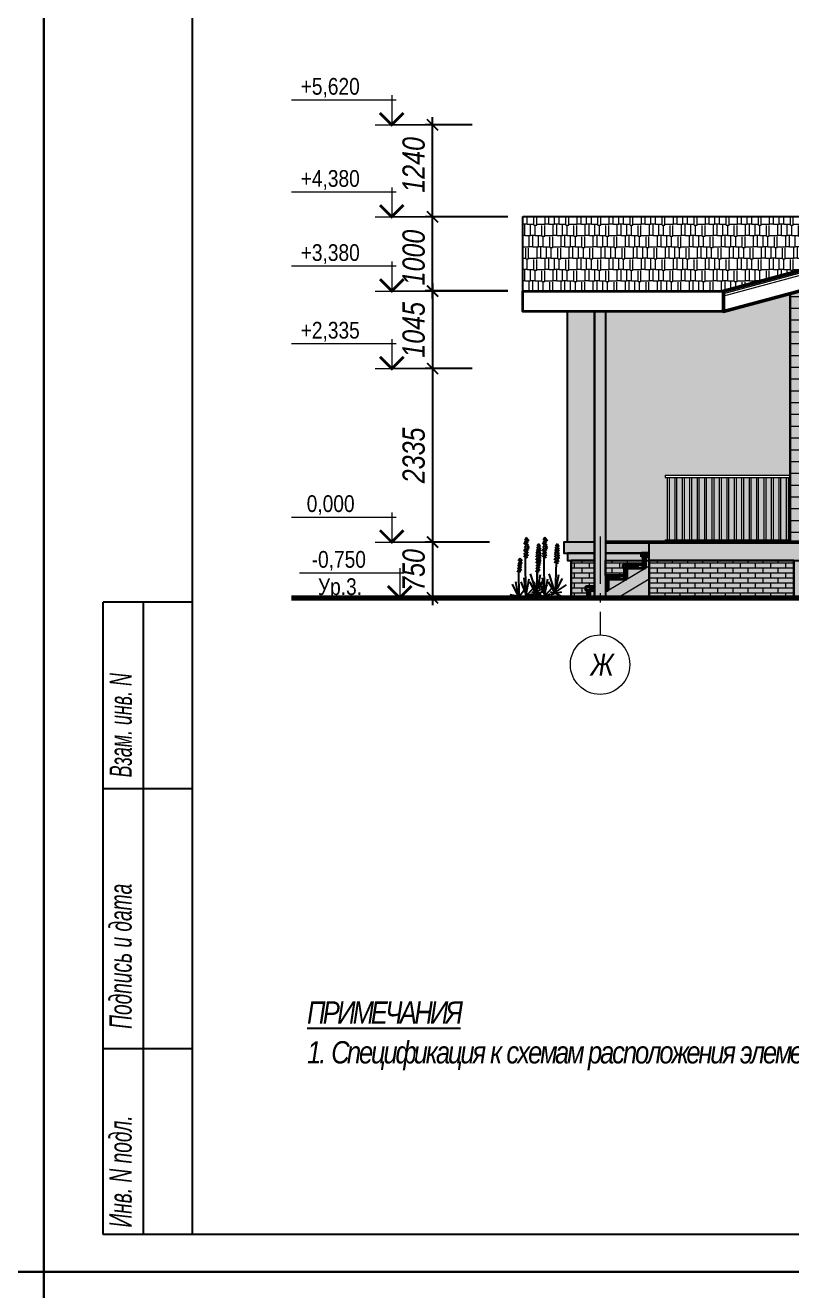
# Model space of a CAD drawing. Header units: millimetres. Extents: x 1582001 to 3303937, y 226471 to 491235.
# Drawn here: x 1623751 to 1634069, y 350400 to 367435 of the extents above; entities that cross this region are included whole.
import ezdxf
from ezdxf.enums import TextEntityAlignment as Align

# ---------------------------------------------------------------- set-up
doc = ezdxf.new("R2010")
doc.units = ezdxf.units.MM
doc.linetypes.add('CENTER', pattern=[50.8, 31.75, -6.35, 6.35, -6.35])
doc.layers.get('Defpoints').update_dxf_attribs({"color": 255, "lineweight": 30})
for name, color, linetype, lineweight in [('Интерьер - Лестница_Ном_пера__1', 7, 'Continuous', 13), ('Конструктивный - Несущий_Ном_пера__1', 7, 'Continuous', 13), ('Кровля', 232, 'Continuous', 25), ('Лестница', 74, 'Continuous', 25), ('Оболочка - Крыша_Ном_пера__1', 7, 'Continuous', 13), ('Оси', 251, 'CENTER', 9), ('Отметки', 123, 'Continuous', 18), ('Размеры', 7, 'Continuous', 18), ('Штриховки', 251, 'Continuous', 20)]:
    doc.layers.add(name, color=color, linetype=linetype, lineweight=lineweight)
doc.layers.add('Формуляр', color=138, linetype='Continuous')
doc.styles.add('-АР-', font='ARIALN.TTF', dxfattribs={"width": 0.98, "height": 300})
doc.styles.add('GOST 2.304', font='ARIALNI.TTF', dxfattribs={"width": 0.98, "height": 300})
doc.styles.add('style', font='ARIALNI.TTF', dxfattribs={"width": 0.98, "height": 300})
doc.styles.add('STYLE1', font='ARIALNI.TTF', dxfattribs={"height": 300})
doc.dimstyles.new('М100', dxfattribs={"dimtxt": 600, "dimasz": 150, "dimexe": 100, "dimexo": 200, "dimgap": 100, "dimtad": 1, "dimdec": 0, "dimtxsty": 'style', "dimblk": 'ARCHTICK', "dimcen": 150, "dimdle": 100, "dimclrt": 256, "dimadec": 0, "dimazin": 0, "dimtfac": 1, "dimtdec": 0, "dimtmove": 1, "dimatfit": 3, "dimldrblk": 'NONE', "dimfxl": 0, "dimarcsym": 0})
pattern_1 = [(0, (48217.465, -35615.726), (0, 67.7418), []), (90, (48217.46, -35615.73), (-101.6, 67.7418), [67.7418, -67.7418])]

# ---------------------------------------------------------------- blocks, each defined once
blk = doc.blocks.new('OTMETKA')
at = {"color": 0, "linetype": 'Continuous', "lineweight": -2}
for p, q in [((6, 5.3), (6, 0)), ((24, 4.5), (5.2, 4.5)), ((9, 0), (0, 0)), ((0, 0), (6, 0))]:
    blk.add_line(p, q, dxfattribs=at)
at = {"color": 0, "linetype": 'Continuous', "lineweight": -2, "const_width": 0.5}
blk.add_lwpolyline([(3.88, 2.12), (6, 0), (8.12, 2.12)], dxfattribs=at)
at = {"color": 0, "linetype": 'Continuous', "lineweight": -2, "style": '-АР-', "flags": 8}
blk.add_attdef('OTMETKA', text='', height=3, dxfattribs=at).set_placement((17, 4.5), align=Align.BOTTOM_CENTER)
blk.add_attdef('FLOOR', text='', height=3, dxfattribs=at).set_placement((17, 3.5), align=Align.TOP_CENTER)
blk = doc.blocks.new('_ArchTick')
at = {"color": 0, "linetype": 'ByBlock', "const_width": 0.15}
blk.add_lwpolyline([(-0.5, -0.5), (0.5, 0.5)], dxfattribs=at)
blk = doc.blocks.new('*D834')
at = {"layer": 'Defpoints', "color": 0, "lineweight": -3, "transparency": 16777216}
for p in [(1630199, 360478), (1629234, 359728), (1630199, 359728)]:
    blk.add_point(p, dxfattribs=at)
at = {"layer": 'Размеры', "color": 0, "lineweight": -2, "transparency": 16777216}
for p, q in [((1629999, 360478), (1629134, 360478)), ((1629234, 360578), (1629234, 359628)), ((1629999, 359728), (1629134, 359728))]:
    blk.add_line(p, q, dxfattribs=at)
at = {"layer": 'Размеры', "color": 0, "lineweight": -2, "transparency": 16777216, "xscale": 150, "yscale": 150, "zscale": 150}
for p, rotation in [((1629234, 360478), 90), ((1629234, 359728), 270)]:
    blk.add_blockref('_ArchTick', p, dxfattribs=dict(at, rotation=rotation))
at = {"layer": 'Размеры', "transparency": 16777216, "insert": (1628981, 360103), "char_height": 300, "attachment_point": 5, "rotation": 90, "style": 'style'}
blk.add_mtext('750', dxfattribs=at)
blk = doc.blocks.new('_None')
blk = doc.blocks.new('*U5')
at = {"color": 0, "linetype": 'Continuous', "lineweight": -2}
for p, q in [((6, 5.3), (6, 0)), ((24, 4.5), (5.2, 4.5)), ((9, 0), (0, 0)), ((0, 0), (6, 0))]:
    blk.add_line(p, q, dxfattribs=at)
at = {"color": 0, "linetype": 'Continuous', "lineweight": -2, "const_width": 0.5}
blk.add_lwpolyline([(3.88, 2.12), (6, 0), (8.12, 2.12)], dxfattribs=at)
at = {"color": 0, "linetype": 'Continuous', "lineweight": -2, "style": '-АР-', "flags": 8}
blk.add_attdef('OTMETKA', text='', height=3, dxfattribs=at).set_placement((17.03, 4.5), align=Align.BOTTOM_CENTER)
blk.add_attdef('FLOOR', text='', height=3, dxfattribs=at).set_placement((17, 3.5), align=Align.TOP_CENTER)
blk = doc.blocks.new('*D836')
at = {"layer": 'Defpoints', "color": 0, "lineweight": -3, "transparency": 16777216}
for p in [(1629234, 364856), (1630449, 364856), (1630449, 363856)]:
    blk.add_point(p, dxfattribs=at)
at = {"layer": 'Размеры', "color": 0, "lineweight": -2, "transparency": 16777216}
for p, q in [((1629234, 363756), (1629234, 364956)), ((1630249, 364856), (1629134, 364856)), ((1630249, 363856), (1629134, 363856))]:
    blk.add_line(p, q, dxfattribs=at)
at = {"layer": 'Размеры', "color": 0, "lineweight": -2, "transparency": 16777216, "xscale": 150, "yscale": 150, "zscale": 150}
for p, rotation in [((1629234, 364856), 90), ((1629234, 363856), 270)]:
    blk.add_blockref('_ArchTick', p, dxfattribs=dict(at, rotation=rotation))
at = {"layer": 'Размеры', "transparency": 16777216, "insert": (1628981, 364308), "char_height": 300, "attachment_point": 5, "rotation": 90, "style": 'style'}
blk.add_mtext('1000', dxfattribs=at)
blk = doc.blocks.new('*D837')
at = {"layer": 'Defpoints', "color": 0, "lineweight": -3, "transparency": 16777216}
for p in [(1630449, 363858), (1629234, 362813), (1629969, 362813)]:
    blk.add_point(p, dxfattribs=at)
at = {"layer": 'Размеры', "color": 0, "lineweight": -2, "transparency": 16777216}
for p, q in [((1629234, 363958), (1629234, 362713)), ((1630249, 363858), (1629134, 363858)), ((1629769, 362813), (1629134, 362813))]:
    blk.add_line(p, q, dxfattribs=at)
at = {"layer": 'Размеры', "color": 0, "lineweight": -2, "transparency": 16777216, "xscale": 150, "yscale": 150, "zscale": 150}
for p, rotation in [((1629234, 363858), 90), ((1629234, 362813), 270)]:
    blk.add_blockref('_ArchTick', p, dxfattribs=dict(at, rotation=rotation))
at = {"layer": 'Размеры', "transparency": 16777216, "insert": (1628981, 363335), "char_height": 300, "attachment_point": 5, "rotation": 90, "style": 'style'}
blk.add_mtext('1045', dxfattribs=at)
blk = doc.blocks.new('*D838')
at = {"layer": 'Defpoints', "color": 0, "lineweight": -3, "transparency": 16777216}
for p in [(1629234, 366096), (1629969, 366096), (1630269, 364856)]:
    blk.add_point(p, dxfattribs=at)
at = {"layer": 'Размеры', "color": 0, "lineweight": -2, "transparency": 16777216}
for p, q in [((1629769, 366096), (1629134, 366096)), ((1629234, 364756), (1629234, 366196)), ((1630069, 364856), (1629134, 364856))]:
    blk.add_line(p, q, dxfattribs=at)
at = {"layer": 'Размеры', "color": 0, "lineweight": -2, "transparency": 16777216, "xscale": 150, "yscale": 150, "zscale": 150}
for p, rotation in [((1629234, 366096), 90), ((1629234, 364856), 270)]:
    blk.add_blockref('_ArchTick', p, dxfattribs=dict(at, rotation=rotation))
at = {"layer": 'Размеры', "transparency": 16777216, "insert": (1628981, 365556), "char_height": 300, "attachment_point": 5, "rotation": 90, "style": 'style'}
blk.add_mtext('1240', dxfattribs=at)
blk = doc.blocks.new('*D839')
at = {"layer": 'Defpoints', "color": 0, "lineweight": -3, "transparency": 16777216}
for p in [(1629969, 362813), (1629234, 360478), (1630199, 360478)]:
    blk.add_point(p, dxfattribs=at)
at = {"layer": 'Размеры', "color": 0, "lineweight": -2, "transparency": 16777216}
for p, q in [((1629234, 362913), (1629234, 360378)), ((1629769, 362813), (1629134, 362813)), ((1629999, 360478), (1629134, 360478))]:
    blk.add_line(p, q, dxfattribs=at)
at = {"layer": 'Размеры', "color": 0, "lineweight": -2, "transparency": 16777216, "xscale": 150, "yscale": 150, "zscale": 150}
for p, rotation in [((1629234, 362813), 90), ((1629234, 360478), 270)]:
    blk.add_blockref('_ArchTick', p, dxfattribs=dict(at, rotation=rotation))
at = {"layer": 'Размеры', "transparency": 16777216, "insert": (1628981, 361645), "char_height": 300, "attachment_point": 5, "rotation": 90, "style": 'style'}
blk.add_mtext('2335', dxfattribs=at)
blk = doc.blocks.new('z_04')
at = {"color": 191, "linetype": 'Continuous'}
for p, q in [((-157, 302), (-126, 347)), ((-155, 340), (-131, 380)), ((-131, 380), (-108, 346)), ((-126, 347), (-103, 316)), ((0, 326), (42, 384)), ((3, 415), (38, 464)), ((6, 302), (41, 358)), ((7, 363), (47, 406)), ((13, 392), (39, 436)), ((38, 464), (60, 428)), ((39, 436), (62, 395)), ((41, 358), (64, 326)), ((42, 384), (63, 365)), ((47, 406), (71, 368)), ((-162, 210), (-120, 267)), ((-159, 177), (-119, 236)), ((-157, 240), (-125, 295)), ((-156, 278), (-126, 320)), ((-151, 135), (-120, 204)), ((-126, 320), (-97, 283)), ((-125, 295), (-95, 253)), ((-120, 267), (-93, 229)), ((-120, 204), (-88, 160)), ((-119, 236), (-92, 201)), ((13, 247), (43, 298)), ((14, 213), (42, 273)), ((15, 284), (42, 323)), ((20, 185), (48, 238)), ((42, 323), (73, 287)), ((42, 273), (74, 234)), ((43, 298), (66, 270)), ((48, 238), (70, 198)), ((89, 150), (119, 181)), ((119, 181), (148, 151)), ((-144, 108), (-116, 167)), ((-116, 167), (-91, 120)), ((95, 112), (119, 157)), ((102, 83), (128, 124)), ((103, 17), (139, 69)), ((105, 50), (133, 101)), ((116, -7), (140, 40)), ((119, 157), (138, 122)), ((128, 124), (149, 102)), ((133, 101), (154, 72)), ((139, 69), (153, 38)), ((140, 40), (159, -2))]:
    blk.add_line(p, q, dxfattribs=at)
at = {"color": 3, "linetype": 'Continuous'}
for p, q in [((44, -336), (47, 218)), ((-104, -295), (-118, 139)), ((136, -345), (140, 27)), ((-129, -228), (-202, -86)), ((-105, -277), (-153, -35)), ((-107, -290), (-19, -27)), ((-107, -289), (-10, -139)), ((38, -303), (-1, -91)), ((32, -322), (109, -134)), ((44, -295), (67, -80)), ((138, -339), (223, -165)), ((143, -329), (178, -134)), ((-92, -282), (-253, -173)), ((-104, -283), (-195, -331)), ((-109, -283), (-190, -265)), ((-91, -289), (-38, -272)), ((-86, -292), (-43, -307)), ((39, -323), (-67, -208)), ((30, -328), (-44, -363)), ((31, -328), (-36, -295)), ((125, -340), (56, -353)), ((128, -322), (70, -249)), ((137, -331), (256, -307)), ((137, -331), (207, -351)), ((131, -342), (177, -362))]:
    blk.add_line(p, q, dxfattribs=at)

msp = doc.modelspace()

# ---------------------------------------------------------------- hatches: boundary and pattern name
at = {"lineweight": 18, "ltscale": 100, "true_color": 0x4c2f26}
h = msp.add_hatch(dxfattribs=at)
h.set_pattern_fill('AR-RSHKE', color=29, scale=0.5, style=0)
h.set_pattern_definition([(0, (0, 95769.66), (323.85, 152.4), [76.2, -63.5, 88.9, -38.1, 114.3, -50.8]), (0, (76.2, 95776.01), (323.85, 152.4), [63.5, -241.3, 50.8, -76.2]), (0, (228.6, 95760.14), (323.85, 152.4), [38.1, -393.7]), (90, (0, 95769.66), (-107.95, 152.4), [146.05, -463.55]), (90, (76.2, 95769.66), (-107.95, 152.4), [142.875, -466.725]), (90, (139.7, 95769.66), (-107.95, 152.4), [133.35, -476.25]), (90, (228.6, 95760.14), (-107.95, 152.4), [146.05, -463.55]), (90, (266.7, 95760.14), (-107.95, 152.4), [146.05, -463.55]), (90, (381, 95769.66), (-107.95, 152.4), [139.7, -469.9])])
h.paths.add_polyline_path([(1630449.3, 364859.6), (1636889.3, 364859.6), (1633149.3, 363857.4), (1630449.3, 363857.4)])
at = {"lineweight": -3, "ltscale": 100, "true_color": 0xffe3c7}
h = msp.add_hatch(color=254, dxfattribs=at)
h.paths.add_polyline_path([(1634564.3, 363962.2), (1634414.3, 363922), (1634414.3, 360477.8), (1634564.3, 360477.8)])
h.paths.add_polyline_path([(1637514.3, 364537.8), (1636712.3, 364537.8), (1634564.3, 363962.2), (1634564.3, 361377.6), (1634869.6, 361377.6), (1634869.6, 362622.8), (1635919.1, 362622.8), (1635919.1, 361377.6), (1637514.3, 361377.6)])
h.paths.add_polyline_path([(1634414.3, 363922), (1634049.3, 363824.2), (1634049.3, 360477.8), (1634099.3, 360477.8), (1634324.3, 360477.8), (1634324.3, 361377.6), (1634414.3, 361377.6)])
h = msp.add_hatch(color=254, dxfattribs=at)
h.paths.add_polyline_path([(1631414.3, 363583.1), (1631049.3, 363583.1), (1631049.3, 360477.8), (1631414.3, 360477.8)])
h.paths.add_polyline_path([(1634049.3, 363824.2), (1633149.3, 363583.1), (1631564.3, 363583.1), (1631564.3, 360477.8), (1632364.3, 360477.8), (1632364.3, 360507.1), (1632394.8, 360507.1), (1632394.8, 361348.3), (1632364.3, 361348.3), (1632364.3, 361377.6), (1634049.3, 361377.6)])
msp.add_hatch(color=254, dxfattribs=at).paths.add_polyline_path([(1631564.3, 363583.1), (1631414.3, 363583.1), (1631414.3, 359727.8), (1631564.3, 359727.8), (1631564.3, 360027.3), (1631562, 360027.8), (1631564.3, 360027.8)])
h = msp.add_hatch(color=254, dxfattribs=at)
h.paths.add_polyline_path([(1633994.8, 361348.3), (1633919.8, 361348.3), (1633919.8, 360507.1), (1633994.8, 360507.1)])
h.paths.add_polyline_path([(1634049.3, 361348.3), (1634019.8, 361348.3), (1634019.8, 360507.1), (1634049.3, 360507.1)])
h.paths.add_polyline_path([(1633894.8, 361348.3), (1633819.8, 361348.3), (1633819.8, 360507.1), (1633894.8, 360507.1)])
h.paths.add_polyline_path([(1633794.8, 361348.3), (1633719.8, 361348.3), (1633719.8, 360507.1), (1633794.8, 360507.1)])
h.paths.add_polyline_path([(1633694.8, 361348.3), (1633619.8, 361348.3), (1633619.8, 360507.1), (1633694.8, 360507.1)])
h.paths.add_polyline_path([(1633594.8, 361348.3), (1633519.8, 361348.3), (1633519.8, 360507.1), (1633594.8, 360507.1)])
h.paths.add_polyline_path([(1633494.8, 361348.3), (1633419.8, 361348.3), (1633419.8, 360507.1), (1633494.8, 360507.1)])
h.paths.add_polyline_path([(1633394.8, 361348.3), (1633319.8, 361348.3), (1633319.8, 360507.1), (1633394.8, 360507.1)])
h.paths.add_polyline_path([(1633294.8, 361348.3), (1633219.8, 361348.3), (1633219.8, 360507.1), (1633294.8, 360507.1)])
h.paths.add_polyline_path([(1633194.8, 361348.3), (1633119.8, 361348.3), (1633119.8, 360507.1), (1633194.8, 360507.1)])
h.paths.add_polyline_path([(1633094.8, 361348.3), (1633019.8, 361348.3), (1633019.8, 360507.1), (1633094.8, 360507.1)])
h.paths.add_polyline_path([(1632994.8, 361348.3), (1632919.8, 361348.3), (1632919.8, 360507.1), (1632994.8, 360507.1)])
h.paths.add_polyline_path([(1632894.8, 361348.3), (1632819.8, 361348.3), (1632819.8, 360507.1), (1632894.8, 360507.1)])
h.paths.add_polyline_path([(1632794.8, 361348.3), (1632719.8, 361348.3), (1632719.8, 360507.1), (1632794.8, 360507.1)])
h.paths.add_polyline_path([(1632694.8, 361348.3), (1632619.8, 361348.3), (1632619.8, 360507.1), (1632694.8, 360507.1)])
h.paths.add_polyline_path([(1632594.8, 361348.3), (1632519.8, 361348.3), (1632519.8, 360507.1), (1632594.8, 360507.1)])
h.paths.add_polyline_path([(1632494.8, 361348.3), (1632419.8, 361348.3), (1632419.8, 360507.1), (1632494.8, 360507.1)])
at = {"lineweight": -3, "ltscale": 100, "true_color": 0xb83205}
h = msp.add_hatch(color=22, dxfattribs=at)
h.paths.add_polyline_path([(1631414.3, 360477.8), (1631049.3, 360477.8), (1630999.3, 360477.8), (1630999.3, 360327.8), (1631414.3, 360327.8)])
h.paths.add_polyline_path([(1631414.3, 360327.8), (1631049.3, 360327.8), (1631049.3, 360227.8), (1631414.3, 360227.8)])
h.paths.add_polyline_path([(1631414.3, 360227.8), (1631099.3, 360227.8), (1631099.3, 359727.8), (1631319.3, 359727.8), (1631319.3, 359827.8), (1631299.3, 359827.8), (1631299.3, 359877.8), (1631414.3, 359877.8)])
h.paths.add_polyline_path([(1631799.3, 360177.8), (1632069.3, 360177.8), (1632069.3, 360227.8), (1631564.3, 360227.8), (1631564.3, 360027.8), (1631819.3, 360027.8), (1631819.3, 360127.8), (1631799.3, 360127.8)])
h.paths.add_polyline_path([(1632069.3, 360277.8), (1632049.3, 360277.8), (1632049.3, 360327.8), (1631564.3, 360327.8), (1631564.3, 360227.8), (1632069.3, 360227.8)])
h.paths.add_polyline_path([(1632149.3, 360477.8), (1631564.3, 360477.8), (1631564.3, 360327.8), (1632149.3, 360327.8)])
h.paths.add_polyline_path([(1632149.3, 360157.8), (1631564.3, 359806.8), (1631564.3, 359727.8), (1631724.2, 359727.8), (1632149.3, 359982.8)])
h.paths.add_polyline_path([(1632149.3, 359982.8), (1631724.2, 359727.8), (1632149.3, 359727.8)], flags=17)
h.paths.add_polyline_path([(1634099.3, 360227.8), (1632149.3, 360227.8), (1632149.3, 359727.8), (1634099.3, 359727.8)])
h.paths.add_polyline_path([(1634099.3, 360477.8), (1632149.3, 360477.8), (1632149.3, 360227.8), (1634099.3, 360227.8)])
h.paths.add_polyline_path([(1634414.3, 360227.8), (1634099.3, 360227.8), (1634099.3, 359727.8), (1634414.3, 359727.8)])
h.paths.add_polyline_path([(1634489.3, 360327.8), (1634099.3, 360327.8), (1634099.3, 360227.8), (1634414.3, 360227.8), (1634489.3, 360227.8)])
h.paths.add_polyline_path([(1634489.3, 360477.8), (1634099.3, 360477.8), (1634099.3, 360327.8), (1634489.3, 360327.8)])
h.paths.add_polyline_path([(1639289.3, 360477.8), (1634489.3, 360477.8), (1634489.3, 360327.8), (1639289.3, 360327.8)])
h.paths.add_polyline_path([(1639289.3, 360327.8), (1634489.3, 360327.8), (1634489.3, 360227.8), (1639289.3, 360227.8)])
h.paths.add_polyline_path([(1637514.3, 360227.8), (1634564.3, 360227.8), (1634564.3, 359727.8), (1637514.3, 359727.8)])
h.paths.add_polyline_path([(1634564.3, 360227.8), (1634489.3, 360227.8), (1634489.3, 359727.8), (1634564.3, 359727.8)])
h.paths.add_polyline_path([(1634489.3, 360227.8), (1634414.3, 360227.8), (1634414.3, 359727.8), (1634489.3, 359727.8)])
h.paths.add_polyline_path([(1637664.3, 360227.8), (1637514.3, 360227.8), (1637514.3, 359727.8), (1637664.3, 359727.8)])
h.paths.add_polyline_path([(1639289.3, 360227.8), (1637664.3, 360227.8), (1637664.3, 359727.8), (1639289.3, 359727.8)])
h = msp.add_hatch(color=22, dxfattribs=at)
h.paths.add_polyline_path([(1631414.3, 359827.8), (1631349.3, 359827.8), (1631349.3, 359727.8), (1631414.3, 359727.8)])
h.paths.add_polyline_path([(1631599.3, 359827.8), (1631564.3, 359827.8), (1631564.3, 359806.8)])
h.paths.add_polyline_path([(1631849.3, 359977.8), (1631599.3, 359977.8), (1631599.3, 359827.8)])
h.paths.add_polyline_path([(1632099.3, 360127.8), (1631849.3, 360127.8), (1631849.3, 359977.8)])
h.paths.add_polyline_path([(1632149.3, 360227.8), (1632099.3, 360227.8), (1632099.3, 360127.8), (1632149.3, 360157.8)])
h.paths.add_polyline_path([(1632149.3, 360277.8), (1632099.3, 360277.8), (1632099.3, 360227.8), (1632149.3, 360227.8)])
at = {"layer": 'Конструктивный - Несущий_Ном_пера__1', "linetype": 'Continuous', "lineweight": 18, "true_color": 0x4c2f26}
h = msp.add_hatch(dxfattribs=at)
h.set_pattern_fill('ANSI31', color=29, scale=50, angle=315, style=0)
h.set_pattern_definition([(0, (0, 96926.34), (4e-14, 158.75), [])])
h.paths.add_polyline_path([(1634414.3, 363922), (1634049.3, 363824.2), (1634049.3, 360477.8), (1634324.3, 360477.8), (1634324.3, 361377.6), (1634414.3, 361377.6)])
h.paths.add_polyline_path([(1641039.3, 364537.8), (1637664.3, 364537.8), (1637664.3, 361377.6), (1639037.8, 361377.6), (1639037.8, 361348.3), (1639005.9, 361348.3), (1639005.9, 360507.1), (1639037.8, 360507.1), (1639037.8, 360477.8), (1639974.3, 360477.8), (1639974.3, 362942.8), (1641024.3, 362942.8), (1641024.3, 360552.8), (1641039.3, 360552.8)])
h.paths.add_polyline_path([(1637514.3, 364537.8), (1636712.3, 364537.8), (1634564.3, 363962.2), (1634564.3, 361377.6), (1634869.6, 361377.6), (1634869.6, 362622.8), (1635919.1, 362622.8), (1635919.1, 361377.6), (1637514.3, 361377.6)])
h = msp.add_hatch(dxfattribs=at)
h.set_pattern_fill('AR-BRSTD', color=29, style=0)
h.set_pattern_definition(pattern_1)
h.paths.add_polyline_path([(1631099.3, 360227.8), (1631099.3, 359727.8), (1631319.3, 359727.8), (1631319.3, 359827.8), (1631299.3, 359827.8), (1631299.3, 359877.8), (1631414.3, 359877.8), (1631414.3, 360227.8)])
h = msp.add_hatch(dxfattribs=at)
h.set_pattern_fill('AR-BRSTD', color=29, style=0)
h.set_pattern_definition(pattern_1)
h.paths.add_polyline_path([(1631564.3, 360227.8), (1632069.3, 360227.8), (1632069.3, 360177.8), (1631799.3, 360177.8), (1631799.3, 360127.8), (1631819.3, 360127.8), (1631819.3, 360027.8), (1631564.3, 360027.8)])
h = msp.add_hatch(dxfattribs=at)
h.set_pattern_fill('AR-BRSTD', color=29, style=0)
h.set_pattern_definition(pattern_1)
h.paths.add_polyline_path([(1632149.3, 359727.8), (1634099.3, 359727.8), (1634099.3, 360227.8), (1632149.3, 360227.8)])

# ---------------------------------------------------------------- linework, layer by layer
at = {"lineweight": 30}
for points in [[(1634049.3, 363824.2), (1636712.3, 364537.8)], [(1639289.3, 360477.8), (1634049.3, 360477.8), (1634049.3, 363824.2)]]:
    msp.add_lwpolyline(points, dxfattribs=at)
for points in [[(1631049.3, 360477.8), (1631049.3, 363583.1), (1633149.3, 363583.1), (1634049.3, 363824.2), (1634049.3, 360477.8), (1631564.3, 360477.8)], [(1631414.3, 360477.8), (1631049.3, 360477.8)], [(1631414.3, 360327.8), (1631049.3, 360327.8), (1631049.3, 360227.8), (1631414.3, 360227.8)], [(1632149.3, 360327.8), (1631564.3, 360327.8)], [(1632149.3, 360227.8), (1634099.3, 360227.8), (1634099.3, 359727.8), (1631099.3, 359727.8), (1631099.3, 360227.8), (1631414.3, 360227.8)], [(1632149.3, 360227.8), (1639289.3, 360227.8)]]:
    msp.add_lwpolyline(points)
at = {"color": 0, "lineweight": -3, "ltscale": 100}
for points in [[(1631414.3, 363583.1), (1631414.3, 359727.8)], [(1631564.3, 363583.1), (1631564.3, 359727.8)], [(1632149.3, 359727.8), (1632149.3, 360477.8), (1634099.3, 360477.8)], [(1632099.3, 360227.8), (1632149.3, 360227.8)]]:
    msp.add_lwpolyline(points, dxfattribs=at)
at = {"lineweight": -3, "ltscale": 100}
msp.add_lwpolyline([(1631414.3, 363583.1), (1631564.3, 363583.1), (1631564.3, 359727.8), (1631414.3, 359727.8)], close=True, dxfattribs=at)
at = {"color": 0, "lineweight": -3, "ltscale": 100}
for points in [[(1631099.3, 360227.8), (1631099.3, 359727.8), (1631319.3, 359727.8), (1631319.3, 359827.8), (1631299.3, 359827.8), (1631299.3, 359877.8), (1631414.3, 359877.8), (1631414.3, 360227.8)], [(1631564.3, 360227.8), (1632069.3, 360227.8), (1632069.3, 360177.8), (1631799.3, 360177.8), (1631799.3, 360127.8), (1631819.3, 360127.8), (1631819.3, 360027.8), (1631564.3, 360027.8)], [(1632149.3, 359727.8), (1634099.3, 359727.8), (1634099.3, 360227.8), (1632149.3, 360227.8)]]:
    msp.add_lwpolyline(points, close=True, dxfattribs=at)
at = {"color": 255, "lineweight": -3, "ltscale": 100}
msp.add_lwpolyline([(1631564.3, 360227.8), (1632069.3, 360227.8)], dxfattribs=at)
at = {"layer": 'Интерьер - Лестница_Ном_пера__1', "linetype": 'Continuous', "lineweight": 40}
for p, q in [((1632149.3, 360327.8), (1632049.3, 360327.8)), ((1632049.3, 360277.8), (1632049.3, 360327.8)), ((1632069.3, 360177.8), (1631799.3, 360177.8)), ((1631799.3, 360127.8), (1631799.3, 360177.8)), ((1631849.3, 360127.8), (1631799.3, 360127.8)), ((1631819.3, 359977.8), (1631819.3, 360127.8)), ((1631849.3, 359977.8), (1631849.3, 360127.8)), ((1631849.3, 360127.8), (1632099.3, 360127.8)), ((1632099.3, 360277.8), (1632049.3, 360277.8)), ((1632069.3, 360127.8), (1632069.3, 360277.8)), ((1632099.3, 360127.8), (1632099.3, 360277.8)), ((1632099.3, 360277.8), (1632149.3, 360277.8)), ((1631819.3, 360027.8), (1631562, 360027.8)), ((1631599.3, 359977.8), (1631564.3, 359977.8)), ((1631569.3, 359827.8), (1631569.3, 359977.8)), ((1631599.3, 359827.8), (1631599.3, 359977.8)), ((1631599.3, 359977.8), (1631849.3, 359977.8)), ((1631414.3, 359877.8), (1631299.3, 359877.8)), ((1631299.3, 359827.8), (1631299.3, 359877.8)), ((1631349.3, 359827.8), (1631299.3, 359827.8)), ((1631319.3, 359727.8), (1631319.3, 359827.8)), ((1631349.3, 359727.8), (1631349.3, 359827.8)), ((1631349.3, 359827.8), (1631414.3, 359827.8)), ((1631349.3, 359827.8), (1631349.3, 359727.8)), ((1631349.3, 359727.8), (1631349.3, 359817.8)), ((1631569.3, 359877.8), (1631564.3, 359877.8)), ((1631564.3, 359827.8), (1631599.3, 359827.8))]:
    msp.add_line(p, q, dxfattribs=at)
at = {"layer": 'Интерьер - Лестница_Ном_пера__1', "linetype": 'Continuous', "lineweight": 80}
msp.add_line((1627334.4, 359727.8), (1651689.8, 359727.8), dxfattribs=at)
at = {"layer": 'Конструктивный - Несущий_Ном_пера__1', "color": 24, "linetype": 'Continuous'}
for p, q in [((1632364.3, 361377.6), (1634049.3, 361377.6)), ((1632364.3, 361377.6), (1634049.3, 361377.6)), ((1632364.3, 361348.3), (1634049.3, 361348.3)), ((1632394.8, 361348.3), (1632394.8, 360507.1)), ((1632419.8, 361348.3), (1632419.8, 360507.1)), ((1632494.8, 361348.3), (1632494.8, 360507.1)), ((1632519.8, 361348.3), (1632519.8, 360507.1)), ((1632594.8, 361348.3), (1632594.8, 360507.1)), ((1632619.8, 361348.3), (1632619.8, 360507.1)), ((1632694.8, 361348.3), (1632694.8, 360507.1)), ((1632719.8, 361348.3), (1632719.8, 360507.1)), ((1632794.8, 361348.3), (1632794.8, 360507.1)), ((1632819.8, 361348.3), (1632819.8, 360507.1)), ((1632894.8, 361348.3), (1632894.8, 360507.1)), ((1632919.8, 361348.3), (1632919.8, 360507.1)), ((1632994.8, 361348.3), (1632994.8, 360507.1)), ((1633019.8, 361348.3), (1633019.8, 360507.1)), ((1633094.8, 361348.3), (1633094.8, 360507.1)), ((1633119.8, 361348.3), (1633119.8, 360507.1)), ((1633194.8, 361348.3), (1633194.8, 360507.1)), ((1633219.8, 361348.3), (1633219.8, 360507.1)), ((1633294.8, 361348.3), (1633294.8, 360507.1)), ((1633319.8, 361348.3), (1633319.8, 360507.1)), ((1633394.8, 361348.3), (1633394.8, 360507.1)), ((1633419.8, 361348.3), (1633419.8, 360507.1)), ((1633494.8, 361348.3), (1633494.8, 360507.1)), ((1633519.8, 361348.3), (1633519.8, 360507.1)), ((1633594.8, 361348.3), (1633594.8, 360507.1)), ((1633619.8, 361348.3), (1633619.8, 360507.1)), ((1633694.8, 361348.3), (1633694.8, 360507.1)), ((1633719.8, 361348.3), (1633719.8, 360507.1)), ((1633794.8, 361348.3), (1633794.8, 360507.1)), ((1633819.8, 361348.3), (1633819.8, 360507.1)), ((1633894.8, 361348.3), (1633894.8, 360507.1)), ((1633919.8, 361348.3), (1633919.8, 360507.1)), ((1633994.8, 361348.3), (1633994.8, 360507.1)), ((1634019.8, 361348.3), (1634019.8, 360507.1)), ((1632364.3, 360507.1), (1634049.3, 360507.1)), ((1631564.3, 359806.8), (1632149.3, 360157.8))]:
    msp.add_line(p, q, dxfattribs=at)
for points in [[(1632364.3, 361377.6), (1632364.3, 361348.3)], [(1632364.3, 360507.1), (1632364.3, 360477.8)], [(1631724.2, 359727.8), (1632149.3, 359982.8)]]:
    msp.add_lwpolyline(points, dxfattribs=at)
at = {"layer": 'Кровля', "color": 0, "lineweight": 50}
msp.add_line((1640989.3, 360477.8), (1631564.3, 360477.8), dxfattribs=at)
msp.add_lwpolyline([(1650429.3, 362828.5), (1639869.3, 365658), (1633149.3, 363857.4), (1633149.3, 363583.1), (1639869.3, 365383.7), (1650429.3, 362554.2), (1650429.3, 362828.5)], dxfattribs=at)
at = {"layer": 'Кровля', "color": 0}
msp.add_lwpolyline([(1630449.3, 364859.6), (1636889.3, 364859.6), (1633149.3, 363857.4), (1633149.3, 363857.4), (1633149.3, 363857.4), (1633149.3, 363857.4), (1630449.3, 363857.4), (1630449.3, 364859.6)], dxfattribs=at)
at = {"layer": 'Кровля', "color": 0, "lineweight": 35}
msp.add_lwpolyline([(1630449.3, 363857.4), (1633149.3, 363857.4), (1633149.3, 363583.1), (1630449.3, 363583.1)], close=True, dxfattribs=at)
at = {"layer": 'Лестница'}
for points in [[(1631414.3, 360477.8), (1630999.3, 360477.8), (1630999.3, 360327.8), (1631414.3, 360327.8)], [(1631564.3, 360327.8), (1632149.3, 360327.8)]]:
    msp.add_lwpolyline(points, dxfattribs=at)
at = {"layer": 'Оболочка - Крыша_Ном_пера__1', "linetype": 'Continuous'}
for p, q in [((1639869.3, 365622.4), (1633149.3, 363821)), ((1639869.3, 365591.3), (1633149.3, 363790))]:
    msp.add_line(p, q, dxfattribs=at)
at = {"layer": 'Оси', "ltscale": 20}
msp.add_line((1631489.3, 360552.8), (1631489.3, 359227.8), dxfattribs=at)
at = {"layer": 'Оси', "linetype": 'Continuous', "ltscale": 100}
msp.add_circle((1631489.3, 358827.8), 400, dxfattribs=at)
msp.add_circle((1631489.3, 358827.8), 400, dxfattribs=at)
at = {"layer": 'Формуляр'}
for p, q in [((1624800.8, 351154.9), (1624800.8, 359667.1)), ((1626000.8, 359667.1), (1624800.8, 359667.1)), ((1625340.2, 351154.9), (1625340.2, 359667.1)), ((1626000.8, 357154.9), (1624800.8, 357154.9)), ((1626000.8, 353654.9), (1624800.8, 353654.9)), ((1626000.8, 353654.9), (1624800.8, 353654.9)), ((1626000.8, 351154.9), (1624800.8, 351154.9))]:
    msp.add_line(p, q, dxfattribs=at)
at = {"layer": 'Формуляр', "color": 0}
for points in [[(1582000.9, 380354.9), (1624000.8, 380354.9), (1624000.8, 350654.9), (1582000.9, 350654.9)], [(1624000.8, 380354.9), (1666000.8, 380354.9), (1666000.8, 350654.9), (1624000.8, 350654.9)], [(1626000.8, 351154.9), (1626000.8, 379844.8), (1665500.8, 379844.8), (1665500.8, 351154.9)], [(1582000.9, 350654.9), (1624000.8, 350654.9), (1624000.8, 320955), (1582000.9, 320955)], [(1624000.8, 350654.9), (1666000.8, 350654.9), (1666000.8, 320955), (1624000.8, 320955)]]:
    msp.add_lwpolyline(points, close=True, dxfattribs=at)
at = {"layer": 'Штриховки', "ltscale": 100}
for points in [[(1632149.3, 360296.3), (1632134.3, 360297.3), (1632092.4, 360299.8), (1632057.5, 360290.9), (1632049.3, 360290.9)], [(1632062, 360327.8), (1632149.3, 360309.8)], [(1632121.7, 360327.8), (1632149.3, 360323.6)], [(1631812, 360177.8), (1631911, 360157.4), (1631956.1, 360159.3), (1632008.7, 360153.6), (1631989.7, 360146), (1631958, 360147.3), (1631925.6, 360144.7), (1631884.3, 360147.3), (1631842.4, 360149.8), (1631807.5, 360140.9), (1631799.3, 360140.9)], [(1631823.8, 360127.8), (1631834.6, 360106.3), (1631831.3, 360095.1), (1631834.4, 360074.6), (1631835.4, 360060.4), (1631837.6, 360047.4), (1631841.7, 360067.7), (1631839.7, 360085.8), (1631841.1, 360102), (1631844.5, 360120.7), (1631847.2, 360127.8)], [(1631871.7, 360177.8), (1631932, 360168.7), (1631976.1, 360168.2), (1632025.1, 360166.4), (1632069.3, 360166.4)], [(1631899.3, 360127.8), (1632016.4, 360141.6), (1632057, 360147.3), (1632069.3, 360147.9)], [(1632069.3, 360252.2), (1632076.5, 360232.5), (1632076.3, 360220.5), (1632077.5, 360201.6), (1632078.5, 360179.9), (1632077.7, 360164.4), (1632075.6, 360144.9), (1632069.3, 360131.9)], [(1632073.8, 360277.8), (1632084.6, 360256.3), (1632081.3, 360245.1), (1632084.4, 360224.6), (1632085.4, 360210.4), (1632087.6, 360197.4), (1632091.7, 360217.7), (1632089.7, 360235.8), (1632091.1, 360252), (1632094.5, 360270.7), (1632097.2, 360277.8)], [(1632077.5, 360127.8), (1632088.4, 360152.6), (1632088.9, 360182.4), (1632092.9, 360190.8), (1632099.3, 360219.4)], [(1631562, 360027.8), (1631661, 360007.4), (1631706.1, 360009.3), (1631758.7, 360003.6), (1631739.7, 359996), (1631708, 359997.3), (1631675.6, 359994.7), (1631634.3, 359997.3), (1631592.4, 359999.8), (1631564.3, 359992.7)], [(1631569.3, 359952.2), (1631576.5, 359932.5), (1631576.3, 359920.5), (1631577.5, 359901.6), (1631578.5, 359879.9), (1631577.7, 359864.4), (1631575.6, 359844.9), (1631569.3, 359831.9)], [(1631573.8, 359977.8), (1631584.6, 359956.3), (1631581.3, 359945.1), (1631584.4, 359924.6), (1631585.4, 359910.4), (1631587.6, 359897.4), (1631591.7, 359917.7), (1631589.7, 359935.8), (1631591.1, 359952), (1631594.5, 359970.7), (1631597.2, 359977.8)], [(1631621.7, 360027.8), (1631682, 360018.7), (1631726.1, 360018.2), (1631775.1, 360016.4), (1631819.3, 360016.4)], [(1631649.3, 359977.8), (1631766.4, 359991.6), (1631807, 359997.3), (1631819.3, 359997.9)], [(1631819.3, 360102.2), (1631826.5, 360082.5), (1631826.3, 360070.5), (1631827.5, 360051.6), (1631828.5, 360029.9), (1631827.7, 360014.4), (1631825.6, 359994.9), (1631819.3, 359981.9)], [(1631827.5, 359977.8), (1631838.4, 360002.6), (1631838.9, 360032.4), (1631842.9, 360040.8), (1631849.3, 360069.4)], [(1631414.3, 359845.4), (1631384.3, 359847.3), (1631342.4, 359849.8), (1631307.5, 359840.9), (1631299.3, 359840.9)], [(1631312, 359877.8), (1631411, 359857.4), (1631414.3, 359857.6)], [(1631371.7, 359877.8), (1631414.3, 359871.3)], [(1631399.3, 359827.8), (1631414.3, 359829.5)], [(1631564.3, 359866.4), (1631569.3, 359866.4)], [(1631564.3, 359847.6), (1631569.3, 359847.9)], [(1631577.5, 359827.8), (1631588.4, 359852.6), (1631588.9, 359882.4), (1631592.9, 359890.8), (1631599.3, 359919.4)]]:
    msp.add_lwpolyline(points, dxfattribs=at)

# ---------------------------------------------------------------- block references
at = {"xscale": -1}
for p in [(1630534.3, 360075.2), (1630783.1, 360075.2)]:
    msp.add_blockref('z_04', p, dxfattribs=at)
at = {"layer": 'Отметки', "color": 0, "ltscale": 100}
ref = msp.add_blockref('*U5', (1629134.4, 366095.7), dxfattribs=dict(at, xscale=-75, yscale=75, zscale=75))
ref.add_attrib('OTMETKA', '+5,620', dxfattribs={"layer": '0', "color": 0, "linetype": 'Continuous', "lineweight": -2, "height": 225, "style": '-АР-', "flags": 8}).set_placement((1627856, 366433.2), align=Align.BOTTOM_CENTER)
ref = msp.add_blockref('*U5', (1629134.4, 364855.7), dxfattribs=dict(at, xscale=-75, yscale=75, zscale=75))
ref.add_attrib('OTMETKA', '+4,380', dxfattribs={"layer": '0', "color": 0, "linetype": 'Continuous', "lineweight": -2, "height": 225, "style": '-АР-', "flags": 8}).set_placement((1627856, 365193.2), align=Align.BOTTOM_CENTER)
ref = msp.add_blockref('*U5', (1629134.4, 363857.8), dxfattribs=dict(at, xscale=-75, yscale=75, zscale=75))
ref.add_attrib('OTMETKA', '+3,380', dxfattribs={"layer": '0', "color": 0, "linetype": 'Continuous', "lineweight": -2, "height": 225, "style": '-АР-', "flags": 8}).set_placement((1627856, 364195.3), align=Align.BOTTOM_CENTER)
ref = msp.add_blockref('*U5', (1629134.4, 362812.8), dxfattribs=dict(at, xscale=-75, yscale=75, zscale=75))
ref.add_attrib('OTMETKA', '+2,335', dxfattribs={"layer": '0', "color": 0, "linetype": 'Continuous', "lineweight": -2, "height": 225, "style": '-АР-', "flags": 8}).set_placement((1627856, 363150.3), align=Align.BOTTOM_CENTER)
ref = msp.add_blockref('*U5', (1629134.4, 360477.8), dxfattribs=dict(at, xscale=-75, yscale=75, zscale=75))
ref.add_attrib('OTMETKA', '0,000', dxfattribs={"layer": '0', "color": 0, "linetype": 'Continuous', "lineweight": -2, "height": 225, "style": '-АР-', "flags": 8}).set_placement((1627862, 360815.3), align=Align.BOTTOM_CENTER)
ref = msp.add_blockref('OTMETKA', (1629241.9, 359727.8), dxfattribs=dict(at, xscale=-75, yscale=75, zscale=75))
ref.add_attrib('OTMETKA', '-0,750', dxfattribs={"layer": '0', "color": 0, "linetype": 'Continuous', "lineweight": -2, "height": 225, "style": '-АР-', "flags": 8}).set_placement((1627971.5, 360065.3), align=Align.BOTTOM_CENTER)
ref.add_attrib('FLOOR', 'Ур.3.', dxfattribs={"layer": '0', "color": 0, "linetype": 'Continuous', "lineweight": -2, "height": 225, "style": '-АР-', "flags": 8}).set_placement((1627987.7, 359990.3), align=Align.TOP_CENTER)

# ---------------------------------------------------------------- texts
at = {"color": 135, "linetype": 'ByBlock', "insert": (1627545, 354294.8), "char_height": 300, "width": 18438.339, "attachment_point": 1, "line_spacing_factor": 1.071429, "style": 'STYLE1'}
msp.add_mtext('{\\T0.85;\\L\\C256;ПРИМЕЧАНИЯ\\l\\C135;\\P1. Спецификация к схемам расположения элементов заполнения оконных проемов приведена на листе \\C256;АС-10.}', dxfattribs=at)
at = {"layer": 'Оси', "linetype": 'Continuous', "ltscale": 100, "style": 'GOST 2.304'}
msp.add_text('Ж', height=297.2, dxfattribs=at).set_placement((1631515.7, 358827.8), align=Align.MIDDLE_CENTER)
at = {"layer": 'Формуляр', "linetype": 'Continuous', "style": 'STYLE1'}
for s, width, p in [('Взам. инв. N', 0.7, (1625184.8, 357310.4)), ('Подпись и дата', 0.75, (1625182, 353924.8)), ('Инв. N подл.', 0.75, (1625182, 351251.3))]:
    msp.add_text(s, height=300, rotation=90, dxfattribs=dict(at, width=width)).set_placement(p)

# ---------------------------------------------------------------- dimensions: what is measured, and where the dimension line sits
at = {"layer": 'Размеры'}
for base, p1, p2, override, picture, middle in [((1629234.4, 366095.7), (1630268.9, 364855.7), (1629968.9, 366095.7), {"dimtxt": 250}, '*D838', (1629234.4, 365555.7)), ((1629234.4, 364855.7), (1630449.3, 363855.7), (1630449.3, 364855.7), {"dimtxt": 250}, '*D836', (1629234.4, 364308.2)), ((1629234.4, 359727.8), (1630199.3, 360477.8), (1630199.3, 359727.8), {"dimtxt": 200}, '*D834', (1629234.4, 360102.8))]:
    dim = msp.add_linear_dim(base=base, p1=p1, p2=p2, angle=90, dimstyle='М100', override=override, dxfattribs=at)
    dim.commit()
    dim.dimension.update_dxf_attribs({"geometry": picture, "text_midpoint": middle, "dimtype": 160})
for base, p1, p2, picture, middle in [((1629234.4, 362812.8), (1630449.3, 363857.8), (1629968.9, 362812.8), '*D837', (1628981.2, 363335.3)), ((1629234.4, 360477.8), (1629968.9, 362812.8), (1630199.3, 360477.8), '*D839', (1628981.2, 361645.3))]:
    dim = msp.add_linear_dim(base=base, p1=p1, p2=p2, angle=90, dimstyle='М100', override={"dimtxt": 250}, dxfattribs=at)
    dim.commit()
    dim.dimension.update_dxf_attribs({"geometry": picture, "text_midpoint": middle})

doc.saveas('drawing.dxf')
